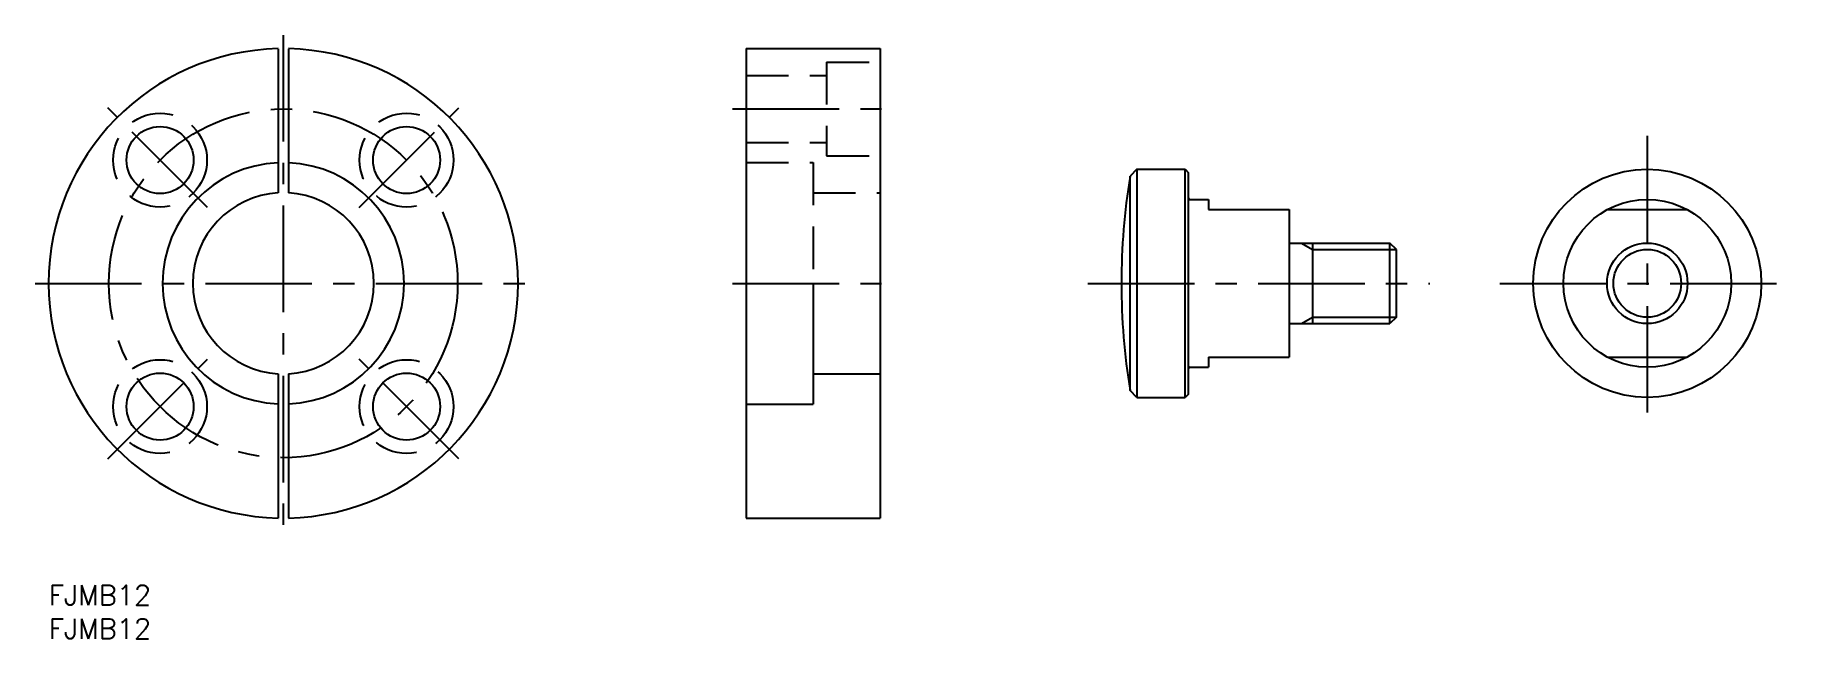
# Model space of a CAD drawing. Extents: x -2 to 260, y -8 to 82.
import ezdxf

# ---------------------------------------------------------------- set-up
doc = ezdxf.new("R2010")
doc.units = 0
doc.header["$LTSCALE"] = 0.5
doc.linetypes.add('CENTER', pattern=[50.8, 31.75, -6.35, 6.35, -6.35])
doc.linetypes.add('DASHED', pattern=[19.05, 12.7, -6.35])
for name, color, linetype in [('MSM_CENTER', 1, 'CENTER'), ('MSM_CONTINUOUS', 7, 'CONTINUOUS'), ('MSM_DASHED', 4, 'DASHED'), ('MSM_NARROW', 5, 'CONTINUOUS'), ('MSM_PART_NUMBER', 7, 'CONTINUOUS')]:
    doc.layers.add(name, color=color, linetype=linetype)
doc.styles.get("Standard").update_dxf_attribs({"font": 'txt.shx', "height": 3, "bigfont": 'bigfont.shx'})

# ---------------------------------------------------------------- blocks, each defined once
blk = doc.blocks.new('*U2')
at = {"layer": 'MSM_PART_NUMBER'}
blk.add_text('FJMB12', height=3, dxfattribs=at).set_placement((0, -3))
blk = doc.blocks.new('*U3')
at = {"layer": 'MSM_PART_NUMBER'}
blk.add_text('FJMB12', height=3, dxfattribs=at).set_placement((0, -8))

msp = doc.modelspace()

# ---------------------------------------------------------------- linework, layer by layer
at = {"layer": 'MSM_CENTER'}
for p, q in [((35, 82), (35, 8)), ((23.69, 56.31), (8.84, 71.16)), ((46.31, 56.31), (61.16, 71.16)), ((102, 71), (126, 71)), ((238.4, 67), (238.4, 23)), ((-2, 45), (72, 45)), ((102, 45), (126, 45)), ((154.98, 45), (205.98, 45)), ((216.4, 45), (260.4, 45)), ((8.84, 18.84), (23.69, 33.69)), ((61.16, 18.84), (46.31, 33.69))]:
    msp.add_line(p, q, dxfattribs=at)
msp.add_circle((35, 45), 26, dxfattribs=at)
at = {"layer": 'MSM_CONTINUOUS'}
for p, q in [((34.25, 79.99), (34.25, 58.48)), ((35.75, 79.99), (35.75, 58.48)), ((104, 80), (124, 80)), ((104, 80), (104, 10)), ((124, 80), (124, 10)), ((104, 62.5), (104, 62.5)), ((162.27, 62), (161.27, 61)), ((161.27, 29), (161.27, 61)), ((162.27, 62), (169.48, 62)), ((162.27, 62), (162.27, 28)), ((169.48, 62), (169.98, 61.5)), ((169.48, 28), (169.48, 62)), ((169.98, 28.5), (169.98, 61.5)), ((170.18, 57.5), (172.98, 57.5)), ((172.98, 57.5), (172.98, 56)), ((172.98, 56), (184.98, 56)), ((184.98, 56), (184.98, 34)), ((232.46, 56), (244.34, 56)), ((184.98, 51), (200.03, 51)), ((188.48, 51), (188.48, 39)), ((200.03, 39), (200.03, 51)), ((200.98, 50.05), (200.03, 51)), ((200.98, 39.95), (200.98, 50.05)), ((104, 45), (104, 45)), ((114, 45), (114, 27)), ((200.98, 39.95), (200.03, 39)), ((184.98, 39), (200.03, 39)), ((34.25, 31.52), (34.25, 10.01)), ((35.75, 31.52), (35.75, 10.01)), ((114, 31.5), (124, 31.5)), ((170.18, 32.5), (172.98, 32.5)), ((172.98, 34), (184.98, 34)), ((172.98, 34), (172.98, 32.5)), ((232.46, 34), (244.34, 34)), ((162.27, 28), (161.27, 29)), ((104, 27), (114, 27)), ((162.27, 28), (169.48, 28)), ((169.98, 28.5), (169.48, 28)), ((104, 10), (124, 10))]:
    msp.add_line(p, q, dxfattribs=at)
for centre, radius in [((16.62, 63.38), 5), ((53.38, 63.38), 5), ((238.4, 45), 17), ((238.4, 45), 12.5), ((238.4, 45), 6), ((16.62, 26.62), 5), ((53.38, 26.62), 5)]:
    msp.add_circle(centre, radius, dxfattribs=at)
for centre, radius, start, end in [((35, 45), 35, 91.2279, 268.7721), ((35, 45), 35, 271.2279, 88.7721), ((35, 45), 18, 92.388, 267.612), ((35, 45), 18, 272.388, 87.612), ((259.98, 45), 100, 170.7931, 189.2069), ((35, 45), 13.5, 93.1847, 266.8153), ((35, 45), 13.5, 273.1847, 86.8153), ((170.18, 57.7), 0.2, 180, 270), ((170.18, 32.3), 0.2, 90, 180)]:
    msp.add_arc(centre, radius, start, end, dxfattribs=at)
at = {"layer": 'MSM_DASHED'}
for p, q in [((116, 78), (124, 78)), ((116, 78), (116, 64)), ((104, 76), (116, 76)), ((104, 66), (116, 66)), ((104, 63), (114, 63)), ((114, 63), (114, 45)), ((116, 64), (124, 64)), ((114, 58.5), (124, 58.5))]:
    msp.add_line(p, q, dxfattribs=at)
for centre in [(16.62, 63.38), (53.38, 63.38), (16.62, 26.62), (53.38, 26.62)]:
    msp.add_circle(centre, 7, dxfattribs=at)
at = {"layer": 'MSM_NARROW'}
for p, q in [((186.84, 51), (188.48, 50.05)), ((188.48, 50.05), (200.98, 50.05)), ((186.84, 39), (188.48, 39.95)), ((188.48, 39.95), (200.98, 39.95))]:
    msp.add_line(p, q, dxfattribs=at)
msp.add_circle((238.4, 45), 5.05, dxfattribs=at)

# ---------------------------------------------------------------- block references
at = {"layer": 'MSM_CONTINUOUS'}
for name in ['*U2', '*U3']:
    msp.add_blockref(name, (0, 0), dxfattribs=at)

doc.saveas('drawing.dxf')
